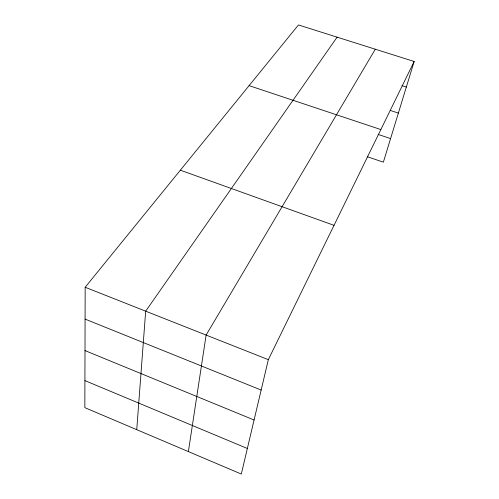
<?xml version="1.0" encoding="UTF-8"?>
<svg xmlns="http://www.w3.org/2000/svg" width="499" height="499" viewBox="0 0 499 499"><rect width="100%" height="100%" fill="white"/><g stroke="black" fill="none" stroke-linecap="round" stroke-linejoin="round"><path stroke-width="0.75" d="M85.167 287.262L84.842 407.652L241.304 474.05L268.337 359.66L414.158 61.477L298.446 24.95L85.167 287.262L268.337 359.66M136.745 429.683L145.677 311.176L337.112 37.157M188.385 451.595L206.124 335.072L375.298 49.214M414.158 61.477L383.363 162.169L367.308 156.698M401.963 85.66L406.329 87.069M390.255 110.422L398.37 113.086M249.101 85.641L380.862 129.565M378.111 134.418L390.574 138.591M180.351 170.196L334.024 225.336M85.08 319.098L261.158 390.05M84.998 350.585L254.078 420.002M84.917 380.606L247.348 448.476"/></g></svg>
